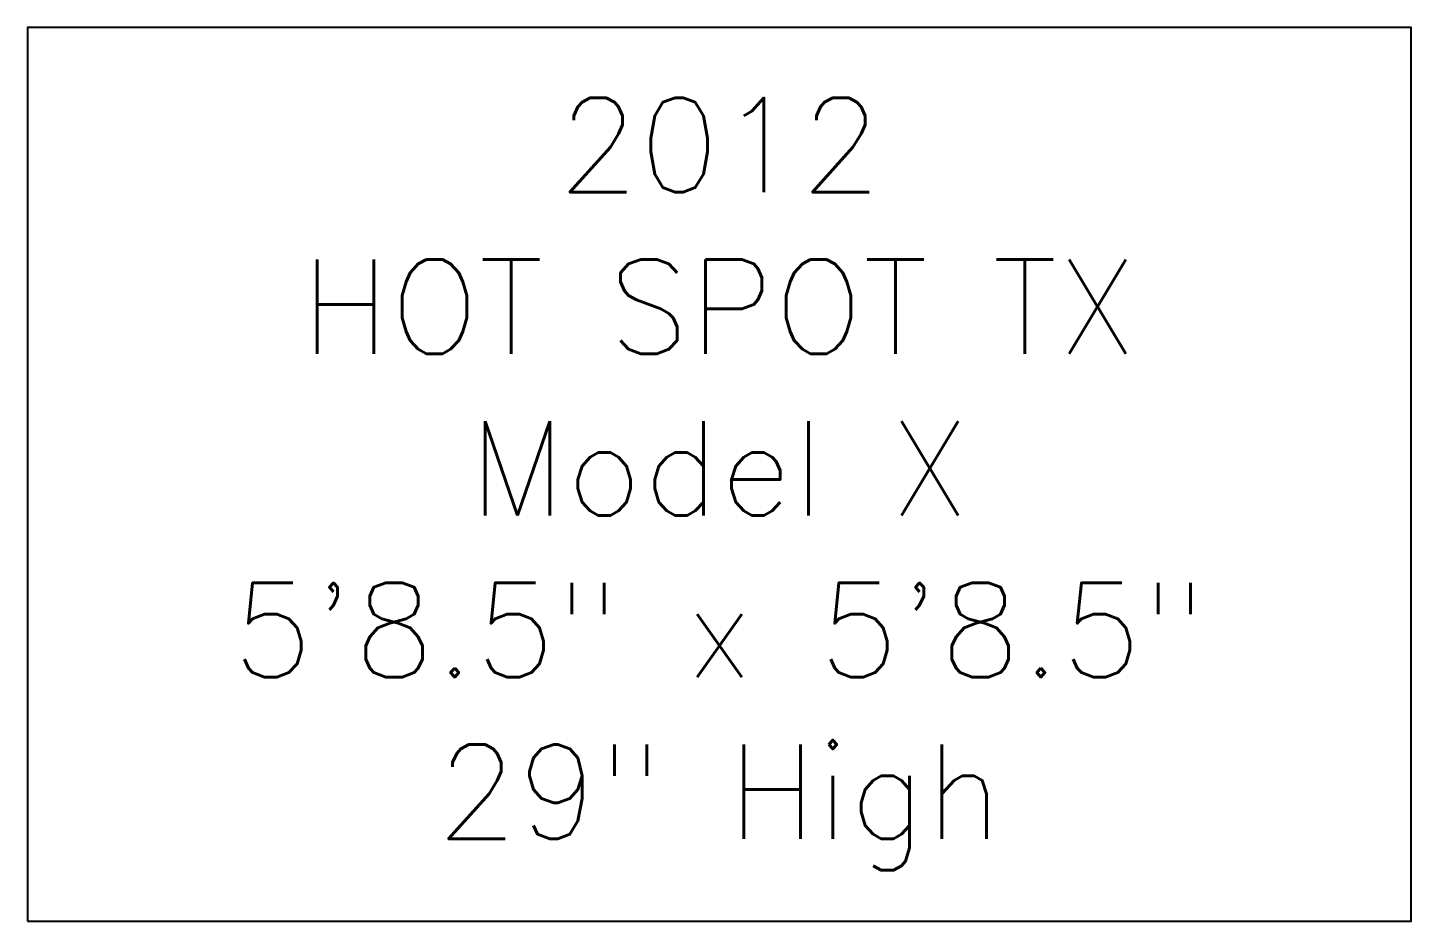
# Model space of a CAD drawing. Extents: x 1077 to 1145, y 510 to 635.
# Drawn here: x 1081.4 to 1140.1, y 596.8 to 634.7 of the extents above; entities that cross this region are included whole.
import ezdxf
from ezdxf.enums import TextEntityAlignment as Align

# ---------------------------------------------------------------- set-up
doc = ezdxf.new("R2010")
doc.units = 0
doc.header["$MEASUREMENT"] = 0
doc.layers.add('DIM', color=3, linetype='Continuous')
doc.styles.add('SIMPLEX', font='simplex')

msp = doc.modelspace()

# ---------------------------------------------------------------- linework, layer by layer
at = {"layer": 'DIM', "color": 4}
msp.add_lwpolyline([(1081.431, 596.764), (1140.098, 596.764), (1140.098, 634.669), (1081.431, 634.669)], close=True, dxfattribs=at)

# ---------------------------------------------------------------- texts
at = {"layer": 'DIM', "style": 'SIMPLEX'}
for s, p in [('2012', (1110.765, 627.692)), ('HOT SPOT TX', (1110.765, 620.835)), ('Model X', (1110.765, 613.978)), ('5\'8.5" x 5\'8.5"', (1110.765, 607.121)), ('29" High', (1110.765, 600.264))]:
    msp.add_text(s, height=4, dxfattribs=at).set_placement(p, align=Align.CENTER)

doc.saveas('drawing.dxf')
